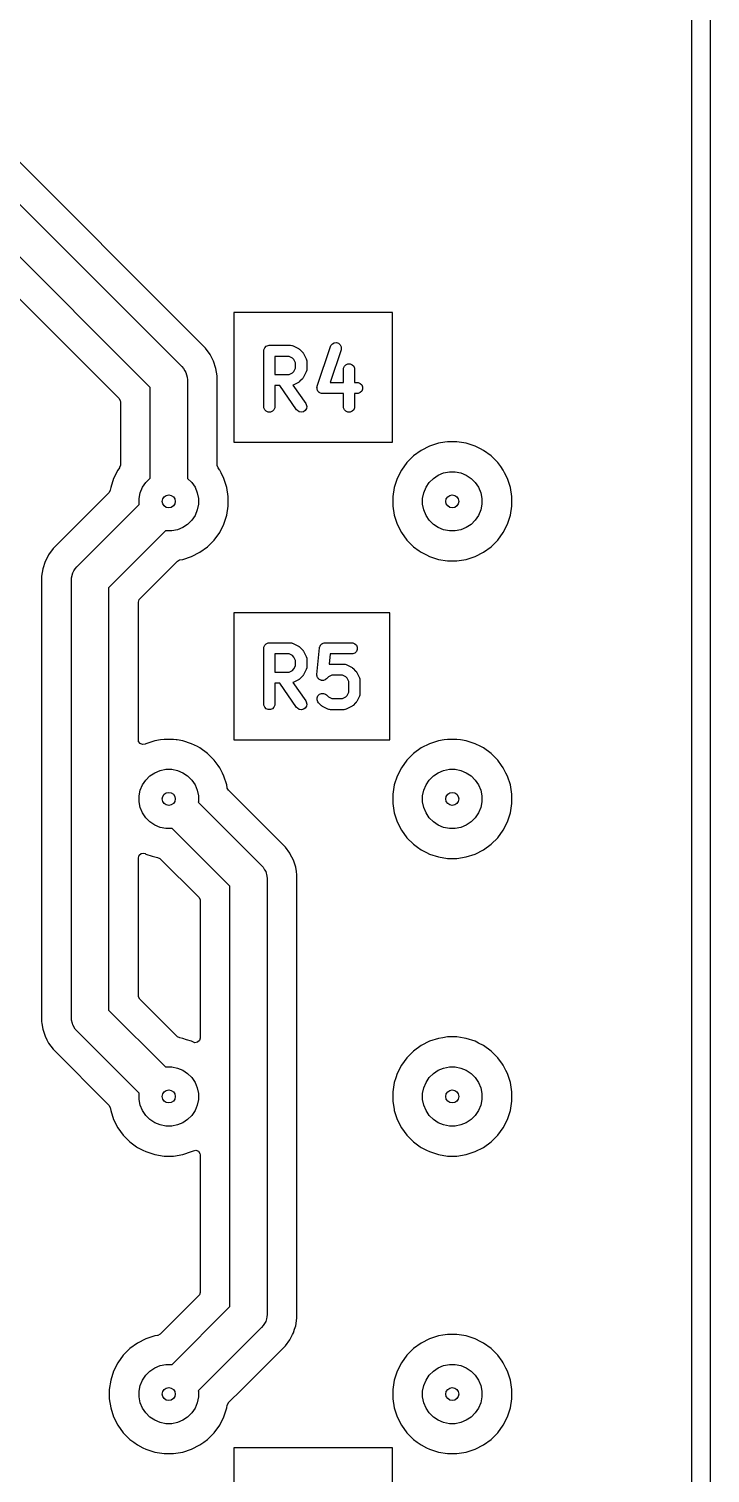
# Model space of a CAD drawing. Extents: x 20 to 124, y -124 to -20.
# Drawn here: x 105.69 to 124, y -87.53 to -48.7 of the extents above; entities that cross this region are included whole.
import ezdxf

# ---------------------------------------------------------------- set-up
doc = ezdxf.new("R2010")
doc.units = 0
doc.layers.add('BLACK', color=7, linetype='CONTINUOUS')
doc.layers.add('WHITE', color=7, linetype='CONTINUOUS')

msp = doc.modelspace()

# ---------------------------------------------------------------- linework, layer by layer
at = {"layer": 'BLACK', "linetype": 'CONTINUOUS'}
for p, q in [((123.4995, -20.6245), (123.4995, -123.3755)), ((102.097901, -50.074595), (109.804753, -57.781447)), ((110.443166, -57.287781), (102.929125, -49.77374)), ((108.9512, -58.342106), (101.390795, -50.781701)), ((101.08994, -51.612925), (108.114381, -58.637366)), ((115.4667, -56.329676), (111.198557, -56.329676)), ((111.198557, -56.329676), (111.198557, -59.816655)), ((115.4667, -59.816655), (115.4667, -56.329676)), ((110.563487, -57.453389), (110.443166, -57.287781)), ((110.563742, -57.45389), (110.563487, -57.453389)), ((110.563773, -57.453925), (110.563742, -57.45389)), ((110.563763, -57.453931), (110.563773, -57.453925)), ((110.656418, -57.635776), (110.563763, -57.453931)), ((112.004057, -57.358328), (112.006939, -57.329064)), ((112.004057, -58.858328), (112.004057, -57.358328)), ((112.006939, -57.329064), (112.029337, -57.274992)), ((112.029337, -57.274992), (112.070721, -57.233608)), ((112.070721, -57.233608), (112.124793, -57.21121)), ((112.124793, -57.21121), (112.154057, -57.208328)), ((112.154057, -57.208328), (112.725486, -57.208328)), ((112.725486, -57.208328), (112.75475, -57.21121)), ((112.75475, -57.21121), (112.75973, -57.213273)), ((112.75973, -57.213273), (112.765105, -57.213655)), ((112.765105, -57.213655), (112.792568, -57.224164)), ((112.792568, -57.224164), (112.935425, -57.295593)), ((112.935425, -57.295593), (112.94802, -57.303521)), ((112.94802, -57.303521), (112.951677, -57.305036)), ((112.951677, -57.305036), (112.955794, -57.308415)), ((112.955794, -57.308415), (112.960311, -57.311258)), ((112.960311, -57.311258), (112.962908, -57.314252)), ((112.962908, -57.314252), (112.974408, -57.32369)), ((112.974408, -57.32369), (113.045837, -57.395118)), ((113.045837, -57.395118), (113.055279, -57.406623)), ((113.055279, -57.406623), (113.058271, -57.409218)), ((113.058271, -57.409218), (113.06111, -57.413728)), ((113.06111, -57.413728), (113.064492, -57.417849)), ((113.064492, -57.417849), (113.066007, -57.421508)), ((113.066007, -57.421508), (113.073936, -57.434103)), ((113.073936, -57.434103), (113.145364, -57.576961)), ((113.440327, -58.310894), (113.797469, -57.239466)), ((114.082074, -57.334335), (113.790742, -58.208328)), ((113.797469, -57.239466), (113.809458, -57.212615)), ((113.809458, -57.212615), (113.847805, -57.168401)), ((113.847805, -57.168401), (113.900152, -57.142227)), ((113.900152, -57.142227), (113.958532, -57.138078)), ((113.958532, -57.138078), (114.014057, -57.156586)), ((114.014057, -57.156586), (114.058271, -57.194934)), ((114.058271, -57.194934), (114.084445, -57.247281)), ((114.088594, -57.305661), (114.082074, -57.334335)), ((114.084445, -57.247281), (114.088594, -57.305661)), ((109.804753, -57.781447), (109.847868, -57.83061)), ((109.847868, -57.83061), (109.847877, -57.830619)), ((109.847877, -57.830619), (109.883644, -57.89257)), ((110.719677, -57.830465), (110.656418, -57.635776)), ((110.7517, -58.032648), (110.719677, -57.830465)), ((112.690076, -57.508328), (112.304057, -57.508328)), ((112.304057, -57.508328), (112.304057, -57.994042)), ((112.77949, -57.553035), (112.690076, -57.508328)), ((112.816494, -57.590039), (112.77949, -57.553035)), ((112.816493, -57.912331), (112.8612, -57.822918)), ((112.8612, -57.679451), (112.816494, -57.590039)), ((112.8612, -57.822918), (112.8612, -57.679451)), ((113.145364, -57.576961), (113.155874, -57.604424)), ((113.155874, -57.604424), (113.156255, -57.609799)), ((113.156255, -57.609799), (113.158318, -57.614778)), ((113.158318, -57.614778), (113.1612, -57.644042)), ((113.1612, -57.644042), (113.1612, -57.858328)), ((114.146915, -57.858328), (114.149797, -57.829064)), ((114.149797, -57.829064), (114.172195, -57.774992)), ((114.172195, -57.774992), (114.213579, -57.733608)), ((114.213579, -57.733608), (114.267651, -57.71121)), ((114.267651, -57.71121), (114.326179, -57.71121)), ((114.326179, -57.71121), (114.380251, -57.733608)), ((114.380251, -57.733608), (114.421635, -57.774992)), ((114.421635, -57.774992), (114.444033, -57.829064)), ((114.444033, -57.829064), (114.446915, -57.858328)), ((109.883644, -57.89257), (109.91314, -57.943658)), ((109.91314, -57.943658), (109.946923, -58.069737)), ((109.946923, -58.069737), (109.946923, -58.069752)), ((109.946923, -58.069752), (109.9512, -58.135)), ((109.9512, -58.135), (109.9512, -60.78157)), ((110.7517, -59.816655), (110.7517, -58.032648)), ((112.304057, -57.994042), (112.690076, -57.994042)), ((112.690076, -57.994042), (112.779488, -57.949336)), ((112.779488, -57.949336), (112.816493, -57.912331)), ((112.935425, -58.206778), (112.792568, -58.278206)), ((112.948018, -58.19885), (112.935425, -58.206778)), ((112.951678, -58.197335), (112.948018, -58.19885)), ((112.955797, -58.193953), (112.951678, -58.197335)), ((112.960311, -58.191113), (112.955797, -58.193953)), ((112.962907, -58.188119), (112.960311, -58.191113)), ((112.974409, -58.17868), (112.962907, -58.188119)), ((113.045838, -58.107251), (112.974409, -58.17868)), ((113.055279, -58.095746), (113.045838, -58.107251)), ((113.058271, -58.093152), (113.055279, -58.095746)), ((113.061109, -58.088642), (113.058271, -58.093152)), ((113.064493, -58.08452), (113.061109, -58.088642)), ((113.066009, -58.080858), (113.064493, -58.08452)), ((113.073936, -58.068267), (113.066009, -58.080858)), ((113.145364, -57.925409), (113.073936, -58.068267)), ((113.155874, -57.897946), (113.145364, -57.925409)), ((113.156255, -57.89257), (113.155874, -57.897946)), ((113.158318, -57.887592), (113.156255, -57.89257)), ((113.1612, -57.858328), (113.158318, -57.887592)), ((113.790742, -58.208328), (114.146915, -58.208328)), ((114.146915, -58.208328), (114.146915, -57.858328)), ((114.446915, -57.858328), (114.446915, -58.208328)), ((114.446915, -58.208328), (114.5112, -58.208328)), ((114.5112, -58.208328), (114.540464, -58.21121)), ((114.540464, -58.21121), (114.594536, -58.233608)), ((114.594536, -58.233608), (114.63592, -58.274992)), ((108.9512, -60.78157), (108.9512, -58.342106)), ((112.433102, -58.294042), (112.304057, -58.294042)), ((112.304057, -58.294042), (112.304057, -58.858328)), ((112.888315, -58.944347), (112.433102, -58.294042)), ((112.792568, -58.278206), (112.789133, -58.27952)), ((112.789133, -58.27952), (113.134085, -58.772309)), ((113.433807, -58.339567), (113.435511, -58.332073)), ((113.435511, -58.363544), (113.433807, -58.339567)), ((113.435511, -58.329064), (113.437028, -58.325401)), ((113.435511, -58.332073), (113.435511, -58.329064)), ((113.435511, -58.387592), (113.435511, -58.363544)), ((113.437573, -58.392572), (113.435511, -58.387592)), ((113.437028, -58.325401), (113.440327, -58.310894)), ((113.437956, -58.397948), (113.437573, -58.392572)), ((113.448708, -58.419452), (113.437956, -58.397948)), ((113.457909, -58.441664), (113.448708, -58.419452)), ((113.461719, -58.445474), (113.457909, -58.441664)), ((113.46413, -58.450295), (113.461719, -58.445474)), ((113.482291, -58.466046), (113.46413, -58.450295)), ((113.499293, -58.483048), (113.482291, -58.466046)), ((113.504272, -58.48511), (113.499293, -58.483048)), ((113.508344, -58.488642), (113.504272, -58.48511)), ((113.53115, -58.496244), (113.508344, -58.488642)), ((113.553365, -58.505446), (113.53115, -58.496244)), ((113.561016, -58.506199), (113.553365, -58.505446)), ((113.563868, -58.50715), (113.561016, -58.506199)), ((113.567817, -58.506869), (113.563868, -58.50715)), ((113.582629, -58.508328), (113.567817, -58.506869)), ((114.146915, -58.508328), (113.582629, -58.508328)), ((114.146915, -58.858328), (114.146915, -58.508328)), ((114.5112, -58.508328), (114.446915, -58.508328)), ((114.446915, -58.508328), (114.446915, -58.858328)), ((114.540464, -58.505446), (114.5112, -58.508328)), ((114.594536, -58.483048), (114.540464, -58.505446)), ((114.63592, -58.441664), (114.594536, -58.483048)), ((114.63592, -58.274992), (114.658318, -58.329064)), ((114.658318, -58.387592), (114.63592, -58.441664)), ((114.658318, -58.329064), (114.658318, -58.387592)), ((108.114381, -58.637366), (108.147866, -58.698689)), ((108.147866, -58.698689), (108.1507, -58.725047)), ((108.1507, -58.725047), (108.1507, -60.431761)), ((112.006939, -58.887592), (112.004057, -58.858328)), ((112.029337, -58.941664), (112.006939, -58.887592)), ((112.070721, -58.983048), (112.029337, -58.941664)), ((112.124793, -59.005446), (112.070721, -58.983048)), ((112.183321, -59.005446), (112.124793, -59.005446)), ((112.237393, -58.983048), (112.183321, -59.005446)), ((112.278777, -58.941664), (112.237393, -58.983048)), ((112.301175, -58.887592), (112.278777, -58.941664)), ((112.304057, -58.858328), (112.301175, -58.887592)), ((112.907458, -58.966669), (112.888315, -58.944347)), ((112.956815, -58.998122), (112.907458, -58.966669)), ((113.014451, -59.008293), (112.956815, -58.998122)), ((113.071593, -58.995634), (113.014451, -59.008293)), ((113.119541, -58.96207), (113.071593, -58.995634)), ((113.150994, -58.912713), (113.119541, -58.96207)), ((113.134085, -58.772309), (113.148506, -58.797935)), ((113.148506, -58.797935), (113.161165, -58.855077)), ((113.161165, -58.855077), (113.150994, -58.912713)), ((114.149797, -58.887592), (114.146915, -58.858328)), ((114.172195, -58.941664), (114.149797, -58.887592)), ((114.213579, -58.983048), (114.172195, -58.941664)), ((114.267651, -59.005446), (114.213579, -58.983048)), ((114.326179, -59.005446), (114.267651, -59.005446)), ((114.380251, -58.983048), (114.326179, -59.005446)), ((114.421635, -58.941664), (114.380251, -58.983048)), ((114.444033, -58.887592), (114.421635, -58.941664)), ((114.446915, -58.858328), (114.444033, -58.887592)), ((110.7517, -60.431761), (110.7517, -59.816655)), ((111.198557, -59.816655), (115.4667, -59.816655)), ((116.232351, -60.036132), (116.02855, -60.184201)), ((116.456816, -59.92176), (116.232351, -60.036132)), ((116.696414, -59.84391), (116.456816, -59.92176)), ((116.868495, -59.816655), (116.696414, -59.84391)), ((116.945238, -59.8045), (116.868495, -59.816655)), ((117.197162, -59.8045), (116.945238, -59.8045)), ((117.445985, -59.84391), (117.197162, -59.8045)), ((117.685583, -59.92176), (117.445985, -59.84391)), ((117.827225, -59.993931), (117.685583, -59.92176)), ((117.910045, -60.03613), (117.827225, -59.993931)), ((117.910047, -60.036131), (117.910045, -60.03613)), ((117.910048, -60.036132), (117.910047, -60.036131)), ((118.113849, -60.184201), (117.910048, -60.036132)), ((108.082332, -60.566151), (107.96796, -60.790618)), ((108.127018, -60.504646), (108.082332, -60.566151)), ((108.131015, -60.4988), (108.127018, -60.504646)), ((108.1507, -60.431761), (108.131015, -60.4988)), ((110.751902, -60.43884), (110.7517, -60.431761)), ((110.775382, -60.504646), (110.751902, -60.43884)), ((110.813446, -60.557038), (110.775382, -60.504646)), ((110.82007, -60.566155), (110.813446, -60.557038)), ((110.858423, -60.641428), (110.82007, -60.566155)), ((115.702332, -60.566151), (115.58796, -60.790616)), ((115.850401, -60.36235), (115.702332, -60.566151)), ((115.850405, -60.362345), (115.850401, -60.36235)), ((116.028545, -60.184205), (115.850405, -60.362345)), ((116.02855, -60.184201), (116.028545, -60.184205)), ((118.113854, -60.184205), (118.113849, -60.184201)), ((118.291994, -60.362345), (118.113854, -60.184205)), ((118.291998, -60.36235), (118.291994, -60.362345)), ((118.3717, -60.472051), (118.291998, -60.36235)), ((118.44007, -60.566155), (118.3717, -60.472051)), ((118.478423, -60.641428), (118.44007, -60.566155)), ((107.96796, -60.790618), (107.890109, -61.030217)), ((108.745663, -61.027883), (108.832792, -60.897485)), ((108.832792, -60.897485), (108.943685, -60.786592)), ((108.943685, -60.786592), (108.9512, -60.78157)), ((109.9512, -60.78157), (109.958715, -60.786592)), ((109.958715, -60.786592), (110.069608, -60.897485)), ((110.069608, -60.897485), (110.156737, -61.027883)), ((110.934439, -60.790616), (110.858423, -60.641428)), ((110.934439, -60.790618), (110.934439, -60.790616)), ((110.934441, -60.790621), (110.934439, -60.790618)), ((111.01229, -61.030215), (110.934441, -60.790621)), ((115.58796, -60.790616), (115.51011, -61.030214)), ((116.365663, -61.027883), (116.452792, -60.897485)), ((116.452792, -60.897485), (116.563685, -60.786592)), ((116.563685, -60.786592), (116.694083, -60.699463)), ((116.694083, -60.699463), (116.838972, -60.639448)), ((116.838972, -60.639448), (116.992786, -60.608852)), ((116.992786, -60.608852), (117.149614, -60.608852)), ((117.149614, -60.608852), (117.303428, -60.639448)), ((117.303428, -60.639448), (117.448317, -60.699463)), ((117.448317, -60.699463), (117.578715, -60.786592)), ((117.578715, -60.786592), (117.689608, -60.897485)), ((117.689608, -60.897485), (117.776737, -61.027883)), ((118.554439, -60.790616), (118.478423, -60.641428)), ((118.554439, -60.790618), (118.554439, -60.790616)), ((118.554441, -60.790621), (118.554439, -60.790618)), ((118.63229, -61.030215), (118.554441, -60.790621)), ((107.843423, -61.17359), (106.341736, -62.675278)), ((107.848285, -61.168443), (107.843423, -61.17359)), ((107.878215, -61.105309), (107.848285, -61.168443)), ((107.890109, -61.030217), (107.878215, -61.105309)), ((108.655052, -61.326586), (108.685648, -61.172772)), ((108.655052, -61.483414), (108.655052, -61.326586)), ((108.685648, -61.172772), (108.745663, -61.027883)), ((110.156737, -61.027883), (110.216752, -61.172772)), ((110.216752, -61.172772), (110.247348, -61.326586)), ((110.247348, -61.326586), (110.247348, -61.483414)), ((111.0517, -61.279038), (111.01229, -61.030215)), ((111.0517, -61.530962), (111.0517, -61.279038)), ((115.51011, -61.030214), (115.4707, -61.279038)), ((115.4707, -61.279038), (115.4707, -61.530961)), ((116.275052, -61.326586), (116.305648, -61.172772)), ((116.275052, -61.483414), (116.275052, -61.326586)), ((116.305648, -61.172772), (116.365663, -61.027883)), ((117.776737, -61.027883), (117.836752, -61.172772)), ((117.836752, -61.172772), (117.867348, -61.326586)), ((117.867348, -61.326586), (117.867348, -61.483414)), ((118.6717, -61.279038), (118.63229, -61.030215)), ((118.6717, -61.530962), (118.6717, -61.279038)), ((106.980147, -63.168947), (108.656815, -61.492278)), ((108.656815, -61.492278), (108.655052, -61.483414)), ((110.216752, -61.637228), (110.156737, -61.782117)), ((110.247348, -61.483414), (110.216752, -61.637228)), ((111.01229, -61.779785), (111.0517, -61.530962)), ((115.4707, -61.530961), (115.51011, -61.779785)), ((116.305648, -61.637228), (116.275052, -61.483414)), ((116.365663, -61.782117), (116.305648, -61.637228)), ((117.836752, -61.637228), (117.776737, -61.782117)), ((117.867348, -61.483414), (117.836752, -61.637228)), ((118.63229, -61.779785), (118.6717, -61.530962)), ((109.828317, -62.110537), (109.683428, -62.170552)), ((109.958715, -62.023408), (109.828317, -62.110537)), ((110.069608, -61.912515), (109.958715, -62.023408)), ((110.156737, -61.782117), (110.069608, -61.912515)), ((110.82007, -62.243845), (110.934441, -62.019379)), ((110.934441, -62.019379), (111.01229, -61.779785)), ((115.51011, -61.779785), (115.58796, -62.019383)), ((115.58796, -62.019383), (115.702332, -62.243848)), ((116.452792, -61.912515), (116.365663, -61.782117)), ((116.563685, -62.023408), (116.452792, -61.912515)), ((116.694083, -62.110537), (116.563685, -62.023408)), ((116.838972, -62.170552), (116.694083, -62.110537)), ((117.448317, -62.110537), (117.303428, -62.170552)), ((117.578715, -62.023408), (117.448317, -62.110537)), ((117.689608, -61.912515), (117.578715, -62.023408)), ((117.776737, -61.782117), (117.689608, -61.912515)), ((118.44007, -62.243845), (118.554441, -62.019379)), ((118.554441, -62.019379), (118.63229, -61.779785)), ((109.363921, -62.199384), (107.8337, -63.729606)), ((109.372786, -62.201148), (109.363921, -62.199384)), ((109.529614, -62.201148), (109.372786, -62.201148)), ((109.683428, -62.170552), (109.529614, -62.201148)), ((110.493856, -62.625793), (110.671993, -62.447656)), ((110.671993, -62.447656), (110.82007, -62.243845)), ((115.702332, -62.243848), (115.850401, -62.447649)), ((115.850401, -62.447649), (115.850405, -62.447654)), ((115.850405, -62.447654), (116.028545, -62.625794)), ((116.992786, -62.201148), (116.838972, -62.170552)), ((117.149614, -62.201148), (116.992786, -62.201148)), ((117.303428, -62.170552), (117.149614, -62.201148)), ((118.113856, -62.625793), (118.291993, -62.447656)), ((118.291993, -62.447656), (118.44007, -62.243845)), ((106.199009, -62.88486), (106.128481, -63.023276)), ((106.221414, -62.840887), (106.199009, -62.88486)), ((106.221416, -62.840884), (106.221414, -62.840887)), ((106.341736, -62.675278), (106.221416, -62.840884)), ((109.825985, -62.96609), (110.065579, -62.888241)), ((110.065579, -62.888241), (110.290045, -62.77387)), ((110.290045, -62.77387), (110.493856, -62.625793)), ((116.028545, -62.625794), (116.02855, -62.625798)), ((116.02855, -62.625798), (116.185422, -62.739771)), ((116.185422, -62.739771), (116.232355, -62.77387)), ((116.232355, -62.77387), (116.375384, -62.846747)), ((116.375384, -62.846747), (116.456816, -62.888239)), ((116.456816, -62.888239), (116.456818, -62.888239)), ((116.456818, -62.888239), (116.456821, -62.888241)), ((116.456821, -62.888241), (116.696415, -62.96609)), ((117.445985, -62.96609), (117.685579, -62.888241)), ((117.685579, -62.888241), (117.910045, -62.77387)), ((117.910045, -62.77387), (118.113856, -62.625793)), ((106.065222, -63.217965), (106.0332, -63.420148)), ((106.128481, -63.023276), (106.065222, -63.217965)), ((106.87176, -63.331158), (106.903741, -63.275766)), ((106.903741, -63.275766), (106.937023, -63.218119)), ((106.937023, -63.218119), (106.937038, -63.218103)), ((106.937038, -63.218103), (106.980147, -63.168947)), ((108.670514, -64.024869), (109.68261, -63.012773)), ((109.68261, -63.012773), (109.743931, -62.97929)), ((109.743931, -62.97929), (109.750845, -62.97799)), ((109.750845, -62.97799), (109.825985, -62.96609)), ((116.696415, -62.96609), (116.945238, -63.0055)), ((116.945238, -63.0055), (116.945239, -63.0055)), ((116.945239, -63.0055), (117.197161, -63.0055)), ((117.197161, -63.0055), (117.197162, -63.0055)), ((117.197162, -63.0055), (117.445985, -62.96609)), ((106.0332, -63.420148), (106.0332, -75.389855)), ((106.8337, -63.5225), (106.837977, -63.457252)), ((106.8337, -75.2875), (106.8337, -63.5225)), ((106.837977, -63.457237), (106.87176, -63.331158)), ((106.837977, -63.457252), (106.837977, -63.457237)), ((107.8337, -63.729606), (107.8337, -75.080393)), ((108.6342, -64.112546), (108.653885, -64.045507)), ((108.653885, -64.045507), (108.670514, -64.024869)), ((108.6342, -67.822649), (108.6342, -64.112546)), ((115.396997, -64.400629), (111.198557, -64.400629)), ((111.198557, -64.400629), (111.198557, -67.816655)), ((115.396997, -67.816655), (115.396997, -64.400629)), ((112.070721, -65.233608), (112.124793, -65.21121)), ((112.124793, -65.21121), (112.154057, -65.208328)), ((112.154057, -65.208328), (112.725486, -65.208328)), ((112.725486, -65.208328), (112.75475, -65.21121)), ((112.75475, -65.21121), (112.75973, -65.213273)), ((112.75973, -65.213273), (112.765105, -65.213655)), ((112.765105, -65.213655), (112.792568, -65.224164)), ((112.792568, -65.224164), (112.935425, -65.295593)), ((113.5777, -65.230716), (113.583545, -65.225935)), ((113.583545, -65.225935), (113.60453, -65.219603)), ((113.60453, -65.219603), (113.624793, -65.21121)), ((113.624793, -65.21121), (113.636009, -65.210105)), ((113.636009, -65.210105), (113.639577, -65.209029)), ((113.639577, -65.209029), (113.64323, -65.209394)), ((113.64323, -65.209394), (113.654057, -65.208328)), ((113.654057, -65.208328), (114.368343, -65.208328)), ((114.368343, -65.208328), (114.397607, -65.21121)), ((114.397607, -65.21121), (114.451679, -65.233608)), ((112.004057, -65.358328), (112.006939, -65.329064)), ((112.004057, -66.858328), (112.004057, -65.358328)), ((112.006939, -65.329064), (112.029337, -65.274992)), ((112.029337, -65.274992), (112.070721, -65.233608)), ((112.690076, -65.508328), (112.304057, -65.508328)), ((112.304057, -65.508328), (112.304057, -65.994042)), ((112.77949, -65.553035), (112.690076, -65.508328)), ((112.816494, -65.590039), (112.77949, -65.553035)), ((112.8612, -65.679451), (112.816494, -65.590039)), ((112.935425, -65.295593), (112.94802, -65.303521)), ((112.94802, -65.303521), (112.951677, -65.305036)), ((112.951677, -65.305036), (112.955794, -65.308415)), ((112.955794, -65.308415), (112.960311, -65.311258)), ((112.960311, -65.311258), (112.962908, -65.314252)), ((112.962908, -65.314252), (112.974408, -65.32369)), ((112.974408, -65.32369), (113.045837, -65.395118)), ((113.045837, -65.395118), (113.055279, -65.406623)), ((113.055279, -65.406623), (113.058271, -65.409218)), ((113.058271, -65.409218), (113.06111, -65.413728)), ((113.06111, -65.413728), (113.064492, -65.417849)), ((113.064492, -65.417849), (113.066007, -65.421508)), ((113.066007, -65.421508), (113.073936, -65.434103)), ((113.073936, -65.434103), (113.145364, -65.576961)), ((113.145364, -65.576961), (113.155874, -65.604424)), ((113.155874, -65.604424), (113.156255, -65.609799)), ((113.156255, -65.609799), (113.158318, -65.614778)), ((113.158318, -65.614778), (113.1612, -65.644042)), ((113.433373, -66.057689), (113.504801, -65.343403)), ((113.504801, -65.343403), (113.506939, -65.332738)), ((113.506939, -65.329064), (113.508366, -65.325618)), ((113.506939, -65.332738), (113.506939, -65.329064)), ((113.508366, -65.325618), (113.510581, -65.314571)), ((113.510581, -65.314571), (113.520945, -65.295249)), ((113.520945, -65.295249), (113.529337, -65.274992)), ((113.529337, -65.274992), (113.534677, -65.269651)), ((113.534677, -65.269651), (113.538248, -65.262996)), ((113.538248, -65.262996), (113.555215, -65.249113)), ((113.555215, -65.249113), (113.570721, -65.233608)), ((113.570721, -65.233608), (113.5777, -65.230716)), ((113.789806, -65.508328), (113.762164, -65.784737)), ((114.368343, -65.508328), (113.789806, -65.508328)), ((114.397607, -65.505446), (114.368343, -65.508328)), ((114.451679, -65.483048), (114.397607, -65.505446)), ((114.451679, -65.233608), (114.493063, -65.274992)), ((114.493063, -65.441664), (114.451679, -65.483048)), ((114.493063, -65.274992), (114.515461, -65.329064)), ((114.515461, -65.387592), (114.493063, -65.441664)), ((114.515461, -65.329064), (114.515461, -65.387592)), ((112.304057, -65.994042), (112.690076, -65.994042)), ((112.690076, -65.994042), (112.779488, -65.949336)), ((112.779488, -65.949336), (112.816493, -65.912331)), ((112.816493, -65.912331), (112.8612, -65.822918)), ((112.8612, -65.822918), (112.8612, -65.679451)), ((113.145364, -65.925409), (113.073936, -66.068267)), ((113.155874, -65.897946), (113.145364, -65.925409)), ((113.156255, -65.89257), (113.155874, -65.897946)), ((113.158318, -65.887592), (113.156255, -65.89257)), ((113.1612, -65.858328), (113.158318, -65.887592)), ((113.1612, -65.644042), (113.1612, -65.858328)), ((113.762164, -65.784737), (113.762672, -65.784701)), ((113.762672, -65.784701), (113.767651, -65.782639)), ((113.767651, -65.782639), (113.796915, -65.779757)), ((113.796915, -65.779757), (114.154057, -65.779757)), ((114.154057, -65.779757), (114.183321, -65.782639)), ((114.183321, -65.782639), (114.188299, -65.784701)), ((114.188299, -65.784701), (114.193675, -65.785083)), ((114.193675, -65.785083), (114.221138, -65.795593)), ((114.221138, -65.795593), (114.363997, -65.867021)), ((114.363997, -65.867021), (114.376591, -65.874949)), ((114.376591, -65.874949), (114.380251, -65.876465)), ((114.380251, -65.876465), (114.384371, -65.879846)), ((114.384371, -65.879846), (114.388882, -65.882686)), ((114.388882, -65.882686), (114.391476, -65.885677)), ((114.391476, -65.885677), (114.402982, -65.89512)), ((114.402982, -65.89512), (114.47441, -65.966549)), ((114.47441, -65.966549), (114.483848, -65.978049)), ((114.483848, -65.978049), (114.486842, -65.980646)), ((114.486842, -65.980646), (114.489682, -65.985158)), ((114.489682, -65.985158), (114.493064, -65.989279)), ((114.493064, -65.989279), (114.494579, -65.992938)), ((114.494579, -65.992938), (114.502507, -66.005532)), ((114.502507, -66.005532), (114.573936, -66.148388)), ((112.433102, -66.294042), (112.304057, -66.294042)), ((112.304057, -66.294042), (112.304057, -66.858328)), ((112.888315, -66.944347), (112.433102, -66.294042)), ((112.792568, -66.278206), (112.789133, -66.27952)), ((112.789133, -66.27952), (113.134085, -66.772309)), ((112.935425, -66.206778), (112.792568, -66.278206)), ((112.948018, -66.19885), (112.935425, -66.206778)), ((112.951678, -66.197335), (112.948018, -66.19885)), ((112.955797, -66.193953), (112.951678, -66.197335)), ((112.960311, -66.191113), (112.955797, -66.193953)), ((112.962907, -66.188119), (112.960311, -66.191113)), ((112.974409, -66.17868), (112.962907, -66.188119)), ((113.045838, -66.107251), (112.974409, -66.17868)), ((113.055279, -66.095746), (113.045838, -66.107251)), ((113.058271, -66.093152), (113.055279, -66.095746)), ((113.061109, -66.088642), (113.058271, -66.093152)), ((113.064493, -66.08452), (113.061109, -66.088642)), ((113.066009, -66.080858), (113.064493, -66.08452)), ((113.073936, -66.068267), (113.066009, -66.080858)), ((113.433329, -66.087094), (113.433373, -66.057689)), ((113.435511, -66.094325), (113.433329, -66.087094)), ((113.435511, -66.101878), (113.435511, -66.094325)), ((113.443902, -66.122137), (113.435511, -66.101878)), ((113.450236, -66.143126), (113.443902, -66.122137)), ((113.455017, -66.14897), (113.450236, -66.143126)), ((113.457909, -66.15595), (113.455017, -66.14897)), ((113.473413, -66.171453), (113.457909, -66.15595)), ((113.487297, -66.188423), (113.473413, -66.171453)), ((113.493953, -66.191994), (113.487297, -66.188423)), ((113.499295, -66.197335), (113.493953, -66.191994)), ((113.519549, -66.205724), (113.499295, -66.197335)), ((113.538872, -66.21609), (113.519549, -66.205724)), ((113.546389, -66.216841), (113.538872, -66.21609)), ((113.553367, -66.219732), (113.546389, -66.216841)), ((113.57529, -66.219732), (113.553367, -66.219732)), ((113.597109, -66.221914), (113.57529, -66.219732)), ((113.60434, -66.219732), (113.597109, -66.221914)), ((113.611893, -66.219732), (113.60434, -66.219732)), ((113.632152, -66.21134), (113.611893, -66.219732)), ((113.653141, -66.205007), (113.632152, -66.21134)), ((113.658985, -66.200225), (113.653141, -66.205007)), ((113.665965, -66.197334), (113.658985, -66.200225)), ((113.688696, -66.178679), (113.665965, -66.197334)), ((113.742912, -66.124462), (113.688696, -66.178679)), ((113.832324, -66.079757), (113.742912, -66.124462)), ((114.118648, -66.079757), (113.832324, -66.079757)), ((114.208061, -66.124463), (114.118648, -66.079757)), ((114.245064, -66.161467), (114.208061, -66.124463)), ((114.289772, -66.250881), (114.245064, -66.161467)), ((114.289772, -66.537203), (114.289772, -66.250881)), ((114.573936, -66.148388), (114.584445, -66.175852)), ((114.584445, -66.175852), (114.584826, -66.181226)), ((114.584826, -66.181226), (114.58689, -66.186207)), ((114.58689, -66.186207), (114.589772, -66.215471)), ((114.589772, -66.215471), (114.589772, -66.572614)), ((113.134085, -66.772309), (113.148506, -66.797935)), ((113.435511, -66.686207), (113.457909, -66.632135)), ((113.435511, -66.744733), (113.435511, -66.686207)), ((113.457908, -66.798805), (113.435511, -66.744733)), ((113.457909, -66.632135), (113.499295, -66.59075)), ((113.499295, -66.59075), (113.553367, -66.568353)), ((113.553367, -66.568353), (113.611893, -66.568353)), ((113.611893, -66.568353), (113.665965, -66.590751)), ((113.665965, -66.590751), (113.688696, -66.609406)), ((113.688696, -66.609406), (113.742912, -66.663622)), ((113.742912, -66.663622), (113.832324, -66.708328)), ((113.832324, -66.708328), (114.118648, -66.708328)), ((114.118648, -66.708328), (114.208061, -66.663621)), ((114.208061, -66.663621), (114.245064, -66.626617)), ((114.245064, -66.626617), (114.289772, -66.537203)), ((114.573936, -66.639697), (114.502507, -66.782553)), ((114.584445, -66.612233), (114.573936, -66.639697)), ((114.584826, -66.606858), (114.584445, -66.612233)), ((114.58689, -66.601878), (114.584826, -66.606858)), ((114.589772, -66.572614), (114.58689, -66.601878)), ((112.006939, -66.887592), (112.004057, -66.858328)), ((112.029337, -66.941664), (112.006939, -66.887592)), ((112.070721, -66.983048), (112.029337, -66.941664)), ((112.124793, -67.005446), (112.070721, -66.983048)), ((112.183321, -67.005446), (112.124793, -67.005446)), ((112.237393, -66.983048), (112.183321, -67.005446)), ((112.278777, -66.941664), (112.237393, -66.983048)), ((112.301175, -66.887592), (112.278777, -66.941664)), ((112.304057, -66.858328), (112.301175, -66.887592)), ((112.907458, -66.966669), (112.888315, -66.944347)), ((112.956815, -66.998122), (112.907458, -66.966669)), ((113.014451, -67.008293), (112.956815, -66.998122)), ((113.071593, -66.995634), (113.014451, -67.008293)), ((113.119541, -66.96207), (113.071593, -66.995634)), ((113.150994, -66.912713), (113.119541, -66.96207)), ((113.148506, -66.797935), (113.161165, -66.855077)), ((113.161165, -66.855077), (113.150994, -66.912713)), ((113.476562, -66.821536), (113.457908, -66.798805)), ((113.54799, -66.892965), (113.476562, -66.821536)), ((113.559492, -66.902404), (113.54799, -66.892965)), ((113.56209, -66.9054), (113.559492, -66.902404)), ((113.566604, -66.908241), (113.56209, -66.9054)), ((113.570721, -66.91162), (113.566604, -66.908241)), ((113.574379, -66.913135), (113.570721, -66.91162)), ((113.586976, -66.921064), (113.574379, -66.913135)), ((113.729834, -66.992493), (113.586976, -66.921064)), ((113.757297, -67.003002), (113.729834, -66.992493)), ((113.762672, -67.003383), (113.757297, -67.003002)), ((113.767651, -67.005446), (113.762672, -67.003383)), ((113.796915, -67.008328), (113.767651, -67.005446)), ((114.154057, -67.008328), (113.796915, -67.008328)), ((114.183321, -67.005446), (114.154057, -67.008328)), ((114.188299, -67.003383), (114.183321, -67.005446)), ((114.193675, -67.003002), (114.188299, -67.003383)), ((114.221138, -66.992492), (114.193675, -67.003002)), ((114.363997, -66.921064), (114.221138, -66.992492)), ((114.376591, -66.913135), (114.363997, -66.921064)), ((114.380251, -66.91162), (114.376591, -66.913135)), ((114.384371, -66.908238), (114.380251, -66.91162)), ((114.388882, -66.905399), (114.384371, -66.908238)), ((114.391476, -66.902407), (114.388882, -66.905399)), ((114.402982, -66.892965), (114.391476, -66.902407)), ((114.47441, -66.821536), (114.402982, -66.892965)), ((114.483848, -66.810035), (114.47441, -66.821536)), ((114.486842, -66.807439), (114.483848, -66.810035)), ((114.489682, -66.802926), (114.486842, -66.807439)), ((114.493064, -66.798806), (114.489682, -66.802926)), ((114.494579, -66.795146), (114.493064, -66.798806)), ((114.502507, -66.782553), (114.494579, -66.795146)), ((108.640828, -67.862645), (108.6342, -67.822649)), ((108.681084, -67.919752), (108.640828, -67.862645)), ((108.745824, -67.94603), (108.681084, -67.919752)), ((108.814493, -67.933135), (108.745824, -67.94603)), ((108.836816, -67.921761), (108.814493, -67.933135)), ((108.836818, -67.92176), (108.836816, -67.921761)), ((108.836821, -67.921759), (108.836818, -67.92176)), ((108.965249, -67.880029), (108.836821, -67.921759)), ((109.076414, -67.84391), (108.965249, -67.880029)), ((109.228803, -67.819774), (109.076414, -67.84391)), ((109.325238, -67.8045), (109.228803, -67.819774)), ((109.577162, -67.8045), (109.325238, -67.8045)), ((109.653905, -67.816655), (109.577162, -67.8045)), ((109.673597, -67.819774), (109.653905, -67.816655)), ((109.825985, -67.84391), (109.673597, -67.819774)), ((110.065583, -67.92176), (109.825985, -67.84391)), ((110.219947, -68.000413), (110.065583, -67.92176)), ((111.198557, -67.816655), (115.396997, -67.816655)), ((116.456816, -67.92176), (116.232351, -68.036132)), ((116.696414, -67.84391), (116.456816, -67.92176)), ((116.848803, -67.819774), (116.696414, -67.84391)), ((116.945238, -67.8045), (116.848803, -67.819774)), ((117.197162, -67.8045), (116.945238, -67.8045)), ((117.293597, -67.819774), (117.197162, -67.8045)), ((117.445985, -67.84391), (117.293597, -67.819774)), ((117.685583, -67.92176), (117.445985, -67.84391)), ((117.839947, -68.000413), (117.685583, -67.92176)), ((110.290045, -68.03613), (110.219947, -68.000413)), ((110.290047, -68.036131), (110.290045, -68.03613)), ((110.290048, -68.036132), (110.290047, -68.036131)), ((110.493849, -68.184201), (110.290048, -68.036132)), ((110.493854, -68.184205), (110.493849, -68.184201)), ((110.671994, -68.362345), (110.493854, -68.184205)), ((116.028545, -68.184205), (115.850405, -68.362345)), ((116.02855, -68.184201), (116.028545, -68.184205)), ((116.232351, -68.036132), (116.02855, -68.184201)), ((117.910045, -68.03613), (117.839947, -68.000413)), ((117.910047, -68.036131), (117.910045, -68.03613)), ((117.910048, -68.036132), (117.910047, -68.036131)), ((118.113849, -68.184201), (117.910048, -68.036132)), ((118.113854, -68.184205), (118.113849, -68.184201)), ((118.291994, -68.362345), (118.113854, -68.184205)), ((108.943685, -68.786592), (109.074083, -68.699463)), ((109.074083, -68.699463), (109.218972, -68.639448)), ((109.218972, -68.639448), (109.372786, -68.608852)), ((109.372786, -68.608852), (109.529614, -68.608852)), ((109.529614, -68.608852), (109.683428, -68.639448)), ((109.683428, -68.639448), (109.828317, -68.699463)), ((109.828317, -68.699463), (109.958715, -68.786592)), ((110.671998, -68.36235), (110.671994, -68.362345)), ((110.778186, -68.508506), (110.671998, -68.36235)), ((110.82007, -68.566155), (110.778186, -68.508506)), ((110.892947, -68.709184), (110.82007, -68.566155)), ((110.934439, -68.790616), (110.892947, -68.709184)), ((115.702332, -68.566151), (115.58796, -68.790616)), ((115.850401, -68.36235), (115.702332, -68.566151)), ((115.850405, -68.362345), (115.850401, -68.36235)), ((116.563685, -68.786592), (116.694083, -68.699463)), ((116.694083, -68.699463), (116.838972, -68.639448)), ((116.838972, -68.639448), (116.992786, -68.608852)), ((116.992786, -68.608852), (117.149614, -68.608852)), ((117.149614, -68.608852), (117.303428, -68.639448)), ((117.303428, -68.639448), (117.448317, -68.699463)), ((117.448317, -68.699463), (117.578715, -68.786592)), ((118.291998, -68.36235), (118.291994, -68.362345)), ((118.398186, -68.508506), (118.291998, -68.36235)), ((118.44007, -68.566155), (118.398186, -68.508506)), ((118.512947, -68.709184), (118.44007, -68.566155)), ((118.554439, -68.790616), (118.512947, -68.709184)), ((108.685648, -69.172772), (108.745663, -69.027883)), ((108.745663, -69.027883), (108.832792, -68.897485)), ((108.832792, -68.897485), (108.943685, -68.786592)), ((109.958715, -68.786592), (110.069608, -68.897485)), ((110.069608, -68.897485), (110.156737, -69.027883)), ((110.156737, -69.027883), (110.216752, -69.172772)), ((111.01229, -69.030214), (110.934439, -68.790616)), ((111.024183, -69.105306), (111.01229, -69.030214)), ((111.02549, -69.112267), (111.024183, -69.105306)), ((115.51011, -69.030214), (115.4707, -69.279038)), ((115.58796, -68.790616), (115.51011, -69.030214)), ((116.305648, -69.172772), (116.365663, -69.027883)), ((116.365663, -69.027883), (116.452792, -68.897485)), ((116.452792, -68.897485), (116.563685, -68.786592)), ((117.578715, -68.786592), (117.689608, -68.897485)), ((117.689608, -68.897485), (117.776737, -69.027883)), ((117.776737, -69.027883), (117.836752, -69.172772)), ((118.554439, -68.790618), (118.554439, -68.790616)), ((118.554441, -68.790621), (118.554439, -68.790618)), ((118.63229, -69.030215), (118.554441, -68.790621)), ((118.6717, -69.279038), (118.63229, -69.030215)), ((108.655052, -69.326586), (108.685648, -69.172772)), ((108.655052, -69.483414), (108.655052, -69.326586)), ((108.685648, -69.637228), (108.655052, -69.483414)), ((110.216752, -69.172772), (110.247348, -69.326586)), ((110.247348, -69.483414), (110.245584, -69.492278)), ((110.245584, -69.492278), (111.947853, -71.194547)), ((110.247348, -69.326586), (110.247348, -69.483414)), ((111.058975, -69.17359), (111.02549, -69.112267)), ((111.164423, -69.279038), (111.058975, -69.17359)), ((112.586266, -70.700881), (111.164423, -69.279038)), ((115.4707, -69.279038), (115.4707, -69.530961)), ((116.275052, -69.326586), (116.305648, -69.172772)), ((116.275052, -69.483414), (116.275052, -69.326586)), ((116.305648, -69.637228), (116.275052, -69.483414)), ((117.836752, -69.172772), (117.867348, -69.326586)), ((117.867348, -69.483414), (117.836752, -69.637228)), ((117.867348, -69.326586), (117.867348, -69.483414)), ((118.6717, -69.530962), (118.6717, -69.279038)), ((108.745663, -69.782117), (108.685648, -69.637228)), ((108.832792, -69.912515), (108.745663, -69.782117)), ((115.4707, -69.530961), (115.51011, -69.779785)), ((115.51011, -69.779785), (115.58796, -70.019383)), ((116.365663, -69.782117), (116.305648, -69.637228)), ((116.452792, -69.912515), (116.365663, -69.782117)), ((117.776737, -69.782117), (117.689608, -69.912515)), ((117.836752, -69.637228), (117.776737, -69.782117)), ((118.554441, -70.019379), (118.63229, -69.779785)), ((118.63229, -69.779785), (118.6717, -69.530962)), ((108.943685, -70.023408), (108.832792, -69.912515)), ((109.074083, -70.110537), (108.943685, -70.023408)), ((109.218972, -70.170552), (109.074083, -70.110537)), ((109.372786, -70.201148), (109.218972, -70.170552)), ((109.529614, -70.201148), (109.372786, -70.201148)), ((109.538478, -70.199384), (109.529614, -70.201148)), ((111.0943, -71.755206), (109.538478, -70.199384)), ((115.58796, -70.019383), (115.702332, -70.243848)), ((115.702332, -70.243848), (115.850401, -70.447649)), ((116.563685, -70.023408), (116.452792, -69.912515)), ((116.694083, -70.110537), (116.563685, -70.023408)), ((116.838972, -70.170552), (116.694083, -70.110537)), ((116.992786, -70.201148), (116.838972, -70.170552)), ((117.149614, -70.201148), (116.992786, -70.201148)), ((117.303428, -70.170552), (117.149614, -70.201148)), ((117.448317, -70.110537), (117.303428, -70.170552)), ((117.578715, -70.023408), (117.448317, -70.110537)), ((117.689608, -69.912515), (117.578715, -70.023408)), ((118.291993, -70.447656), (118.44007, -70.243845)), ((118.44007, -70.243845), (118.554441, -70.019379)), ((115.850401, -70.447649), (115.850405, -70.447654)), ((115.850405, -70.447654), (116.028545, -70.625794)), ((116.028545, -70.625794), (116.02855, -70.625798)), ((116.02855, -70.625798), (116.13189, -70.700878)), ((117.910045, -70.77387), (118.113856, -70.625793)), ((118.113856, -70.625793), (118.291993, -70.447656)), ((108.6342, -70.98735), (108.653885, -70.920311)), ((108.6342, -74.697453), (108.6342, -70.98735)), ((108.653885, -70.920311), (108.706689, -70.874556)), ((108.706689, -70.874556), (108.775847, -70.864612)), ((108.775847, -70.864612), (108.814496, -70.876866)), ((108.814496, -70.876866), (108.836814, -70.888238)), ((108.836814, -70.888238), (108.836817, -70.888238)), ((108.836817, -70.888238), (108.836821, -70.888241)), ((108.836821, -70.888241), (109.002303, -70.942009)), ((109.002303, -70.942009), (109.076414, -70.96609)), ((109.076414, -70.96609), (109.115639, -70.972302)), ((109.115639, -70.972302), (109.151506, -70.977983)), ((109.151506, -70.977983), (109.214641, -71.007912)), ((109.214641, -71.007912), (109.21979, -71.012775)), ((109.21979, -71.012775), (110.257481, -72.050466)), ((112.706587, -70.866489), (112.586266, -70.700881)), ((112.71767, -70.888241), (112.706587, -70.866489)), ((112.79952, -71.048881), (112.71767, -70.888241)), ((112.79952, -71.048882), (112.79952, -71.048881)), ((112.862777, -71.243565), (112.79952, -71.048882)), ((116.13189, -70.700878), (116.232355, -70.77387)), ((116.232355, -70.77387), (116.375384, -70.846747)), ((116.375384, -70.846747), (116.456816, -70.888239)), ((116.456816, -70.888239), (116.456818, -70.888239)), ((116.456818, -70.888239), (116.456821, -70.888241)), ((116.456821, -70.888241), (116.696415, -70.96609)), ((116.696415, -70.96609), (116.945238, -71.0055)), ((116.945238, -71.0055), (116.945239, -71.0055)), ((116.945239, -71.0055), (117.197161, -71.0055)), ((117.197161, -71.0055), (117.197162, -71.0055)), ((117.197162, -71.0055), (117.445985, -70.96609)), ((117.445985, -70.96609), (117.685579, -70.888241)), ((117.685579, -70.888241), (117.910045, -70.77387)), ((111.947853, -71.194547), (111.990968, -71.24371)), ((111.990968, -71.24371), (111.990977, -71.243719)), ((111.990977, -71.243719), (112.028422, -71.308576)), ((112.028422, -71.308576), (112.05624, -71.356758)), ((112.05624, -71.356758), (112.090023, -71.482837)), ((112.862777, -71.243568), (112.862777, -71.243565)), ((112.880682, -71.35661), (112.862777, -71.243568)), ((112.880682, -71.356611), (112.880682, -71.35661)), ((112.8948, -71.445743), (112.880682, -71.356611)), ((111.0943, -83.054794), (111.0943, -71.755206)), ((112.090023, -71.482837), (112.090023, -71.482852)), ((112.090023, -71.482852), (112.0943, -71.5481)), ((112.0943, -71.5481), (112.0943, -83.2619)), ((112.8948, -71.445748), (112.8948, -71.445743)), ((112.8948, -77.279038), (112.8948, -71.445748)), ((110.257481, -72.050466), (110.290966, -72.111789)), ((110.290966, -72.111789), (110.2938, -72.138147)), ((110.2938, -72.138147), (110.2938, -75.835693)), ((108.637034, -74.723811), (108.6342, -74.697453)), ((108.670519, -74.785134), (108.637034, -74.723811)), ((109.682608, -75.797223), (108.670519, -74.785134)), ((106.837977, -75.352747), (106.8337, -75.2875)), ((107.8337, -75.080393), (109.363921, -76.610615)), ((106.0332, -75.389855), (106.041106, -75.43977)), ((106.041106, -75.43977), (106.041106, -75.439771)), ((106.041106, -75.439771), (106.065222, -75.59203)), ((106.065222, -75.59203), (106.065222, -75.592031)), ((106.065222, -75.592031), (106.065223, -75.592034)), ((106.065223, -75.592034), (106.12848, -75.786719)), ((106.837977, -75.352763), (106.837977, -75.352747)), ((106.86129, -75.439768), (106.837977, -75.352763)), ((106.87176, -75.478842), (106.86129, -75.439768)), ((106.937023, -75.591881), (106.87176, -75.478842)), ((106.937038, -75.591896), (106.937023, -75.591881)), ((106.980147, -75.641053), (106.937038, -75.591896)), ((108.656815, -77.317721), (106.980147, -75.641053)), ((106.12848, -75.786719), (106.174946, -75.877914)), ((106.174946, -75.877914), (106.221413, -75.969111)), ((106.221413, -75.969111), (106.341734, -76.134719)), ((109.687755, -75.802085), (109.682608, -75.797223)), ((109.750889, -75.832015), (109.687755, -75.802085)), ((109.825983, -75.843909), (109.750889, -75.832015)), ((109.930638, -75.877914), (109.825983, -75.843909)), ((110.065579, -75.921759), (109.930638, -75.877914)), ((110.065581, -75.92176), (110.065579, -75.921759)), ((110.065584, -75.921761), (110.065581, -75.92176)), ((110.113506, -75.946178), (110.065584, -75.921761)), ((110.152153, -75.958431), (110.113506, -75.946178)), ((110.221311, -75.948487), (110.152153, -75.958431)), ((110.274115, -75.902732), (110.221311, -75.948487)), ((110.2938, -75.835693), (110.274115, -75.902732)), ((116.232351, -76.036132), (116.02855, -76.184201)), ((116.456816, -75.92176), (116.232351, -76.036132)), ((116.696414, -75.84391), (116.456816, -75.92176)), ((116.820826, -75.824205), (116.696414, -75.84391)), ((116.945238, -75.8045), (116.820826, -75.824205)), ((117.197162, -75.8045), (116.945238, -75.8045)), ((117.394105, -75.835693), (117.197162, -75.8045)), ((117.445985, -75.84391), (117.394105, -75.835693)), ((117.685583, -75.92176), (117.445985, -75.84391)), ((117.778513, -75.969111), (117.685583, -75.92176)), ((117.910045, -76.03613), (117.778513, -75.969111)), ((117.910047, -76.036131), (117.910045, -76.03613)), ((117.910048, -76.036132), (117.910047, -76.036131)), ((118.113849, -76.184201), (117.910048, -76.036132)), ((106.341734, -76.134719), (106.341736, -76.134721)), ((106.341736, -76.134721), (107.843423, -77.636408)), ((115.850401, -76.36235), (115.702332, -76.566151)), ((115.850405, -76.362345), (115.850401, -76.36235)), ((116.028545, -76.184205), (115.850405, -76.362345)), ((116.02855, -76.184201), (116.028545, -76.184205)), ((118.113854, -76.184205), (118.113849, -76.184201)), ((118.291994, -76.362345), (118.113854, -76.184205)), ((118.291998, -76.36235), (118.291994, -76.362345)), ((118.421152, -76.540117), (118.291998, -76.36235)), ((109.363921, -76.610615), (109.372786, -76.608852)), ((109.372786, -76.608852), (109.529614, -76.608852)), ((109.529614, -76.608852), (109.683428, -76.639448)), ((109.683428, -76.639448), (109.828317, -76.699463)), ((109.828317, -76.699463), (109.958715, -76.786592)), ((109.958715, -76.786592), (110.069608, -76.897485)), ((115.58796, -76.790616), (115.551934, -76.901493)), ((115.702332, -76.566151), (115.58796, -76.790616)), ((116.452792, -76.897485), (116.563685, -76.786592)), ((116.563685, -76.786592), (116.694083, -76.699463)), ((116.694083, -76.699463), (116.838972, -76.639448)), ((116.838972, -76.639448), (116.992786, -76.608852)), ((116.992786, -76.608852), (117.149614, -76.608852)), ((117.149614, -76.608852), (117.303428, -76.639448)), ((117.303428, -76.639448), (117.448317, -76.699463)), ((117.448317, -76.699463), (117.578715, -76.786592)), ((117.578715, -76.786592), (117.689608, -76.897485)), ((118.44007, -76.566155), (118.421152, -76.540117)), ((118.512947, -76.709184), (118.44007, -76.566155)), ((118.554439, -76.790616), (118.512947, -76.709184)), ((118.554439, -76.790618), (118.554439, -76.790616)), ((118.554441, -76.790621), (118.554439, -76.790618)), ((118.63229, -77.030215), (118.554441, -76.790621)), ((110.069608, -76.897485), (110.156737, -77.027883)), ((110.156737, -77.027883), (110.216752, -77.172772)), ((110.216752, -77.172772), (110.247348, -77.326586)), ((115.51011, -77.030215), (115.4707, -77.279038)), ((115.551934, -76.901493), (115.51011, -77.030215)), ((116.275052, -77.326586), (116.305648, -77.172772)), ((116.305648, -77.172772), (116.365663, -77.027883)), ((116.365663, -77.027883), (116.452792, -76.897485)), ((117.689608, -76.897485), (117.776737, -77.027883)), ((117.776737, -77.027883), (117.836752, -77.172772)), ((117.836752, -77.172772), (117.867348, -77.326586)), ((118.6717, -77.279038), (118.63229, -77.030215)), ((107.843423, -77.636408), (107.876908, -77.697731)), ((108.655052, -77.326586), (108.656815, -77.317721)), ((108.655052, -77.483414), (108.655052, -77.326586)), ((108.685648, -77.637228), (108.655052, -77.483414)), ((108.745663, -77.782117), (108.685648, -77.637228)), ((110.216752, -77.637228), (110.156737, -77.782117)), ((110.247348, -77.483414), (110.216752, -77.637228)), ((110.247348, -77.326586), (110.247348, -77.483414)), ((112.8948, -83.159548), (112.8948, -77.279038)), ((115.4707, -77.279038), (115.4707, -77.530962)), ((115.4707, -77.530962), (115.506761, -77.758642)), ((116.275052, -77.483414), (116.275052, -77.326586)), ((116.305648, -77.637228), (116.275052, -77.483414)), ((116.365663, -77.782117), (116.305648, -77.637228)), ((117.836752, -77.637228), (117.776737, -77.782117)), ((117.867348, -77.483414), (117.836752, -77.637228)), ((117.867348, -77.326586), (117.867348, -77.483414)), ((118.63229, -77.779785), (118.6717, -77.530962)), ((118.6717, -77.530962), (118.6717, -77.279038)), ((107.876908, -77.697731), (107.878215, -77.704689)), ((107.878215, -77.704689), (107.890109, -77.779783)), ((107.890109, -77.779783), (107.96796, -78.019381)), ((107.96796, -78.019381), (108.082332, -78.243848)), ((108.832792, -77.912515), (108.745663, -77.782117)), ((108.943685, -78.023408), (108.832792, -77.912515)), ((109.074083, -78.110537), (108.943685, -78.023408)), ((109.958715, -78.023408), (109.828317, -78.110537)), ((110.069608, -77.912515), (109.958715, -78.023408)), ((110.156737, -77.782117), (110.069608, -77.912515)), ((115.506761, -77.758642), (115.51011, -77.779785)), ((115.51011, -77.779785), (115.58796, -78.019383)), ((115.58796, -78.019383), (115.702332, -78.243848)), ((116.452792, -77.912515), (116.365663, -77.782117)), ((116.563685, -78.023408), (116.452792, -77.912515)), ((116.694083, -78.110537), (116.563685, -78.023408)), ((117.578715, -78.023408), (117.448317, -78.110537)), ((117.689608, -77.912515), (117.578715, -78.023408)), ((117.776737, -77.782117), (117.689608, -77.912515)), ((118.44007, -78.243845), (118.554441, -78.019379)), ((118.554441, -78.019379), (118.63229, -77.779785)), ((108.082332, -78.243848), (108.230401, -78.447649)), ((109.218972, -78.170552), (109.074083, -78.110537)), ((109.372786, -78.201148), (109.218972, -78.170552)), ((109.529614, -78.201148), (109.372786, -78.201148)), ((109.683428, -78.170552), (109.529614, -78.201148)), ((109.828317, -78.110537), (109.683428, -78.170552)), ((115.702332, -78.243848), (115.850401, -78.447649)), ((116.838972, -78.170552), (116.694083, -78.110537)), ((116.992786, -78.201148), (116.838972, -78.170552)), ((117.149614, -78.201148), (116.992786, -78.201148)), ((117.303428, -78.170552), (117.149614, -78.201148)), ((117.448317, -78.110537), (117.303428, -78.170552)), ((118.291993, -78.447656), (118.44007, -78.243845)), ((108.230401, -78.447649), (108.230405, -78.447654)), ((108.230405, -78.447654), (108.408545, -78.625794)), ((108.408545, -78.625794), (108.40855, -78.625798)), ((108.40855, -78.625798), (108.586317, -78.754952)), ((108.586317, -78.754952), (108.612355, -78.77387)), ((108.612355, -78.77387), (108.755384, -78.846747)), ((115.850401, -78.447649), (115.850405, -78.447654)), ((115.850405, -78.447654), (116.028545, -78.625794)), ((116.028545, -78.625794), (116.02855, -78.625798)), ((116.02855, -78.625798), (116.206317, -78.754952)), ((116.206317, -78.754952), (116.232355, -78.77387)), ((116.232355, -78.77387), (116.375384, -78.846747)), ((117.685579, -78.888241), (117.910045, -78.77387)), ((117.910045, -78.77387), (118.113856, -78.625793)), ((118.113856, -78.625793), (118.291993, -78.447656)), ((108.755384, -78.846747), (108.836816, -78.888239)), ((108.836816, -78.888239), (108.836818, -78.888239)), ((108.836818, -78.888239), (108.836821, -78.888241)), ((108.836821, -78.888241), (109.076415, -78.96609)), ((109.076415, -78.96609), (109.325238, -79.0055)), ((109.325238, -79.0055), (109.325239, -79.0055)), ((109.325239, -79.0055), (109.577161, -79.0055)), ((109.577161, -79.0055), (109.577162, -79.0055)), ((109.577162, -79.0055), (109.825985, -78.96609)), ((109.825985, -78.96609), (110.065579, -78.888241)), ((110.065579, -78.888241), (110.113504, -78.863821)), ((110.113504, -78.863821), (110.182173, -78.850925)), ((110.182173, -78.850925), (110.246914, -78.877201)), ((110.246914, -78.877201), (110.287171, -78.934307)), ((110.287171, -78.934307), (110.2938, -78.974306)), ((110.2938, -78.974306), (110.2938, -82.671852)), ((116.375384, -78.846747), (116.456816, -78.888239)), ((116.456816, -78.888239), (116.456818, -78.888239)), ((116.456818, -78.888239), (116.456821, -78.888241)), ((116.456821, -78.888241), (116.696415, -78.96609)), ((116.696415, -78.96609), (116.945238, -79.0055)), ((116.945238, -79.0055), (116.945239, -79.0055)), ((116.945239, -79.0055), (117.197161, -79.0055)), ((117.197161, -79.0055), (117.197162, -79.0055)), ((117.197162, -79.0055), (117.445985, -78.96609)), ((117.445985, -78.96609), (117.685579, -78.888241)), ((110.2938, -82.671852), (110.274115, -82.738891)), ((110.257481, -82.759533), (109.21979, -83.797223)), ((109.538478, -84.610615), (111.0943, -83.054794)), ((110.274115, -82.738891), (110.257481, -82.759533)), ((112.05624, -83.453242), (111.990977, -83.566281)), ((112.074427, -83.385367), (112.05624, -83.453242)), ((112.090023, -83.327163), (112.074427, -83.385367)), ((112.0943, -83.2619), (112.090023, -83.327147)), ((112.090023, -83.327147), (112.090023, -83.327163)), ((112.862777, -83.566435), (112.8948, -83.364252)), ((112.8948, -83.364252), (112.8948, -83.159548)), ((109.076417, -83.843909), (108.836818, -83.92176)), ((109.151509, -83.832015), (109.076417, -83.843909)), ((109.158467, -83.830708), (109.151509, -83.832015)), ((109.21979, -83.797223), (109.158467, -83.830708)), ((111.947853, -83.615453), (110.245584, -85.317721)), ((111.990968, -83.566289), (111.947853, -83.615453)), ((111.990977, -83.566281), (111.990968, -83.566289)), ((112.706587, -83.943511), (112.777416, -83.8045)), ((112.777416, -83.8045), (112.79952, -83.761119)), ((112.79952, -83.761119), (112.831148, -83.663776)), ((112.831148, -83.663776), (112.862777, -83.566435)), ((116.696414, -83.84391), (116.456816, -83.92176)), ((116.820826, -83.824205), (116.696414, -83.84391)), ((116.945238, -83.8045), (116.820826, -83.824205)), ((117.197162, -83.8045), (116.945238, -83.8045)), ((117.445979, -83.843909), (117.197162, -83.8045)), ((117.445985, -83.84391), (117.445979, -83.843909)), ((117.685583, -83.92176), (117.445985, -83.84391)), ((108.408545, -84.184205), (108.230405, -84.362345)), ((108.40855, -84.184201), (108.408545, -84.184205)), ((108.612351, -84.036132), (108.40855, -84.184201)), ((108.836818, -83.92176), (108.612351, -84.036132)), ((111.416345, -85.279038), (112.586266, -84.109119)), ((112.586266, -84.109119), (112.706587, -83.943511)), ((116.028545, -84.184205), (115.850405, -84.362345)), ((116.02855, -84.184201), (116.028545, -84.184205)), ((116.232351, -84.036132), (116.02855, -84.184201)), ((116.456816, -83.92176), (116.232351, -84.036132)), ((117.839947, -84.000413), (117.685583, -83.92176)), ((117.910045, -84.03613), (117.839947, -84.000413)), ((117.910047, -84.036131), (117.910045, -84.03613)), ((117.910048, -84.036132), (117.910047, -84.036131)), ((118.113849, -84.184201), (117.910048, -84.036132)), ((118.113854, -84.184205), (118.113849, -84.184201)), ((118.291994, -84.362345), (118.113854, -84.184205)), ((108.082332, -84.566151), (107.96796, -84.790616)), ((108.230401, -84.36235), (108.082332, -84.566151)), ((108.230405, -84.362345), (108.230401, -84.36235)), ((109.074083, -84.699463), (109.218972, -84.639448)), ((109.218972, -84.639448), (109.372786, -84.608852)), ((109.372786, -84.608852), (109.529614, -84.608852)), ((109.529614, -84.608852), (109.538478, -84.610615)), ((115.702332, -84.566151), (115.58796, -84.790616)), ((115.850401, -84.36235), (115.702332, -84.566151)), ((115.850405, -84.362345), (115.850401, -84.36235)), ((116.694083, -84.699463), (116.838972, -84.639448)), ((116.838972, -84.639448), (116.992786, -84.608852)), ((116.992786, -84.608852), (117.149614, -84.608852)), ((117.149614, -84.608852), (117.303428, -84.639448)), ((117.303428, -84.639448), (117.448317, -84.699463)), ((118.291998, -84.36235), (118.291994, -84.362345)), ((118.407621, -84.521493), (118.291998, -84.36235)), ((118.44007, -84.566155), (118.407621, -84.521493)), ((118.512947, -84.709184), (118.44007, -84.566155)), ((107.89011, -85.030214), (107.8507, -85.279038)), ((107.96796, -84.790616), (107.89011, -85.030214)), ((108.685648, -85.172772), (108.745663, -85.027883)), ((108.745663, -85.027883), (108.832792, -84.897485)), ((108.832792, -84.897485), (108.943685, -84.786592)), ((108.943685, -84.786592), (109.074083, -84.699463)), ((115.51011, -85.030214), (115.4707, -85.279038)), ((115.58796, -84.790616), (115.51011, -85.030214)), ((116.305648, -85.172772), (116.365663, -85.027883)), ((116.365663, -85.027883), (116.452792, -84.897485)), ((116.452792, -84.897485), (116.563685, -84.786592)), ((116.563685, -84.786592), (116.694083, -84.699463)), ((117.448317, -84.699463), (117.578715, -84.786592)), ((117.578715, -84.786592), (117.689608, -84.897485)), ((117.689608, -84.897485), (117.776737, -85.027883)), ((117.776737, -85.027883), (117.836752, -85.172772)), ((118.554439, -84.790616), (118.512947, -84.709184)), ((118.554439, -84.790618), (118.554439, -84.790616)), ((118.554441, -84.790621), (118.554439, -84.790618)), ((118.63229, -85.030215), (118.554441, -84.790621)), ((118.6717, -85.279038), (118.63229, -85.030215)), ((107.8507, -85.279038), (107.8507, -85.530961)), ((108.655052, -85.326586), (108.685648, -85.172772)), ((108.655052, -85.483414), (108.655052, -85.326586)), ((110.245584, -85.317721), (110.247348, -85.326586)), ((110.247348, -85.326586), (110.247348, -85.483414)), ((111.058957, -85.636426), (111.416345, -85.279038)), ((115.4707, -85.279038), (115.4707, -85.530961)), ((116.275052, -85.326586), (116.305648, -85.172772)), ((116.275052, -85.483414), (116.275052, -85.326586)), ((117.836752, -85.172772), (117.867348, -85.326586)), ((117.867348, -85.326586), (117.867348, -85.483414)), ((118.6717, -85.530962), (118.6717, -85.279038)), ((107.8507, -85.530961), (107.89011, -85.779785)), ((107.89011, -85.779785), (107.96796, -86.019383)), ((108.685648, -85.637228), (108.655052, -85.483414)), ((108.745663, -85.782117), (108.685648, -85.637228)), ((108.832792, -85.912515), (108.745663, -85.782117)), ((110.156737, -85.782117), (110.069608, -85.912515)), ((110.216752, -85.637228), (110.156737, -85.782117)), ((110.247348, -85.483414), (110.216752, -85.637228)), ((110.934441, -86.019379), (111.01229, -85.779785)), ((111.01229, -85.779785), (111.024184, -85.704687)), ((111.024184, -85.704687), (111.054111, -85.641557)), ((111.054111, -85.641557), (111.058957, -85.636426)), ((115.4707, -85.530961), (115.51011, -85.779785)), ((115.51011, -85.779785), (115.58796, -86.019383)), ((116.305648, -85.637228), (116.275052, -85.483414)), ((116.365663, -85.782117), (116.305648, -85.637228)), ((116.452792, -85.912515), (116.365663, -85.782117)), ((117.776737, -85.782117), (117.689608, -85.912515)), ((117.836752, -85.637228), (117.776737, -85.782117)), ((117.867348, -85.483414), (117.836752, -85.637228)), ((118.554441, -86.019379), (118.63229, -85.779785)), ((118.63229, -85.779785), (118.6717, -85.530962)), ((107.96796, -86.019383), (108.082332, -86.243848)), ((108.943685, -86.023408), (108.832792, -85.912515)), ((109.074083, -86.110537), (108.943685, -86.023408)), ((109.218972, -86.170552), (109.074083, -86.110537)), ((109.372786, -86.201148), (109.218972, -86.170552)), ((109.683428, -86.170552), (109.529614, -86.201148)), ((109.828317, -86.110537), (109.683428, -86.170552)), ((109.958715, -86.023408), (109.828317, -86.110537)), ((110.069608, -85.912515), (109.958715, -86.023408)), ((110.82007, -86.243845), (110.934441, -86.019379)), ((115.58796, -86.019383), (115.702332, -86.243848)), ((116.563685, -86.023408), (116.452792, -85.912515)), ((116.694083, -86.110537), (116.563685, -86.023408)), ((116.838972, -86.170552), (116.694083, -86.110537)), ((116.992786, -86.201148), (116.838972, -86.170552)), ((117.303428, -86.170552), (117.149614, -86.201148)), ((117.448317, -86.110537), (117.303428, -86.170552)), ((117.578715, -86.023408), (117.448317, -86.110537)), ((117.689608, -85.912515), (117.578715, -86.023408)), ((118.44007, -86.243845), (118.554441, -86.019379)), ((108.082332, -86.243848), (108.230401, -86.447649)), ((108.230401, -86.447649), (108.230405, -86.447654)), ((108.230405, -86.447654), (108.408545, -86.625794)), ((109.529614, -86.201148), (109.372786, -86.201148)), ((110.493856, -86.625793), (110.671993, -86.447656)), ((110.671993, -86.447656), (110.82007, -86.243845)), ((115.702332, -86.243848), (115.850401, -86.447649)), ((115.850401, -86.447649), (115.850405, -86.447654)), ((115.850405, -86.447654), (116.028545, -86.625794)), ((117.149614, -86.201148), (116.992786, -86.201148)), ((118.113856, -86.625793), (118.291993, -86.447656)), ((118.291993, -86.447656), (118.44007, -86.243845)), ((108.408545, -86.625794), (108.40855, -86.625798)), ((108.40855, -86.625798), (108.509887, -86.699423)), ((108.509887, -86.699423), (108.612355, -86.77387)), ((108.612355, -86.77387), (108.755384, -86.846747)), ((108.755384, -86.846747), (108.836816, -86.888239)), ((108.836816, -86.888239), (108.836818, -86.888239)), ((108.836818, -86.888239), (108.836821, -86.888241)), ((108.836821, -86.888241), (109.076415, -86.96609)), ((109.076415, -86.96609), (109.325238, -87.0055)), ((109.577162, -87.0055), (109.825985, -86.96609)), ((109.825985, -86.96609), (110.065579, -86.888241)), ((110.065579, -86.888241), (110.290045, -86.77387)), ((110.290045, -86.77387), (110.338747, -86.738485)), ((110.338747, -86.738485), (110.392514, -86.699423)), ((110.392514, -86.699423), (110.493849, -86.625798)), ((110.493847, -86.625798), (110.493856, -86.625793)), ((110.493849, -86.625798), (110.493847, -86.625798)), ((115.467053, -86.851103), (111.198557, -86.851103)), ((111.198557, -86.851103), (111.198557, -90.266655)), ((115.467053, -90.266655), (115.467053, -86.851103)), ((116.028545, -86.625794), (116.02855, -86.625798)), ((116.02855, -86.625798), (116.129887, -86.699423)), ((116.129887, -86.699423), (116.232355, -86.77387)), ((116.232355, -86.77387), (116.375384, -86.846747)), ((116.375384, -86.846747), (116.456816, -86.888239)), ((116.456816, -86.888239), (116.456818, -86.888239)), ((116.456818, -86.888239), (116.456821, -86.888241)), ((116.456821, -86.888241), (116.696415, -86.96609)), ((116.696415, -86.96609), (116.945238, -87.0055)), ((117.197162, -87.0055), (117.445985, -86.96609)), ((117.445985, -86.96609), (117.685579, -86.888241)), ((117.685579, -86.888241), (117.910045, -86.77387)), ((117.910045, -86.77387), (118.113856, -86.625793)), ((109.325238, -87.0055), (109.325239, -87.0055)), ((109.325239, -87.0055), (109.577161, -87.0055)), ((109.577161, -87.0055), (109.577162, -87.0055)), ((116.945238, -87.0055), (116.945239, -87.0055)), ((116.945239, -87.0055), (117.197161, -87.0055)), ((117.197161, -87.0055), (117.197162, -87.0055))]:
    msp.add_line(p, q, dxfattribs=at)
at = {"layer": 'BLACK'}
for centre in [(109.4512, -61.405), (117.0712, -61.405), (109.4512, -69.405), (117.0712, -69.405), (109.4512, -77.405), (117.0712, -77.405), (109.4512, -85.405), (117.0712, -85.405)]:
    msp.add_circle(centre, 0.175, dxfattribs=at)
at = {"layer": 'WHITE', "linetype": 'CONTINUOUS'}
msp.add_line((124, -20), (124, -124), dxfattribs=at)
at = {"layer": 'WHITE'}
for centre in [(109.4512, -61.405), (117.0712, -61.405), (109.4512, -69.405), (117.0712, -69.405), (109.4512, -77.405), (117.0712, -77.405), (109.4512, -85.405), (117.0712, -85.405)]:
    msp.add_circle(centre, 0.175, dxfattribs=at)

doc.saveas('drawing.dxf')
